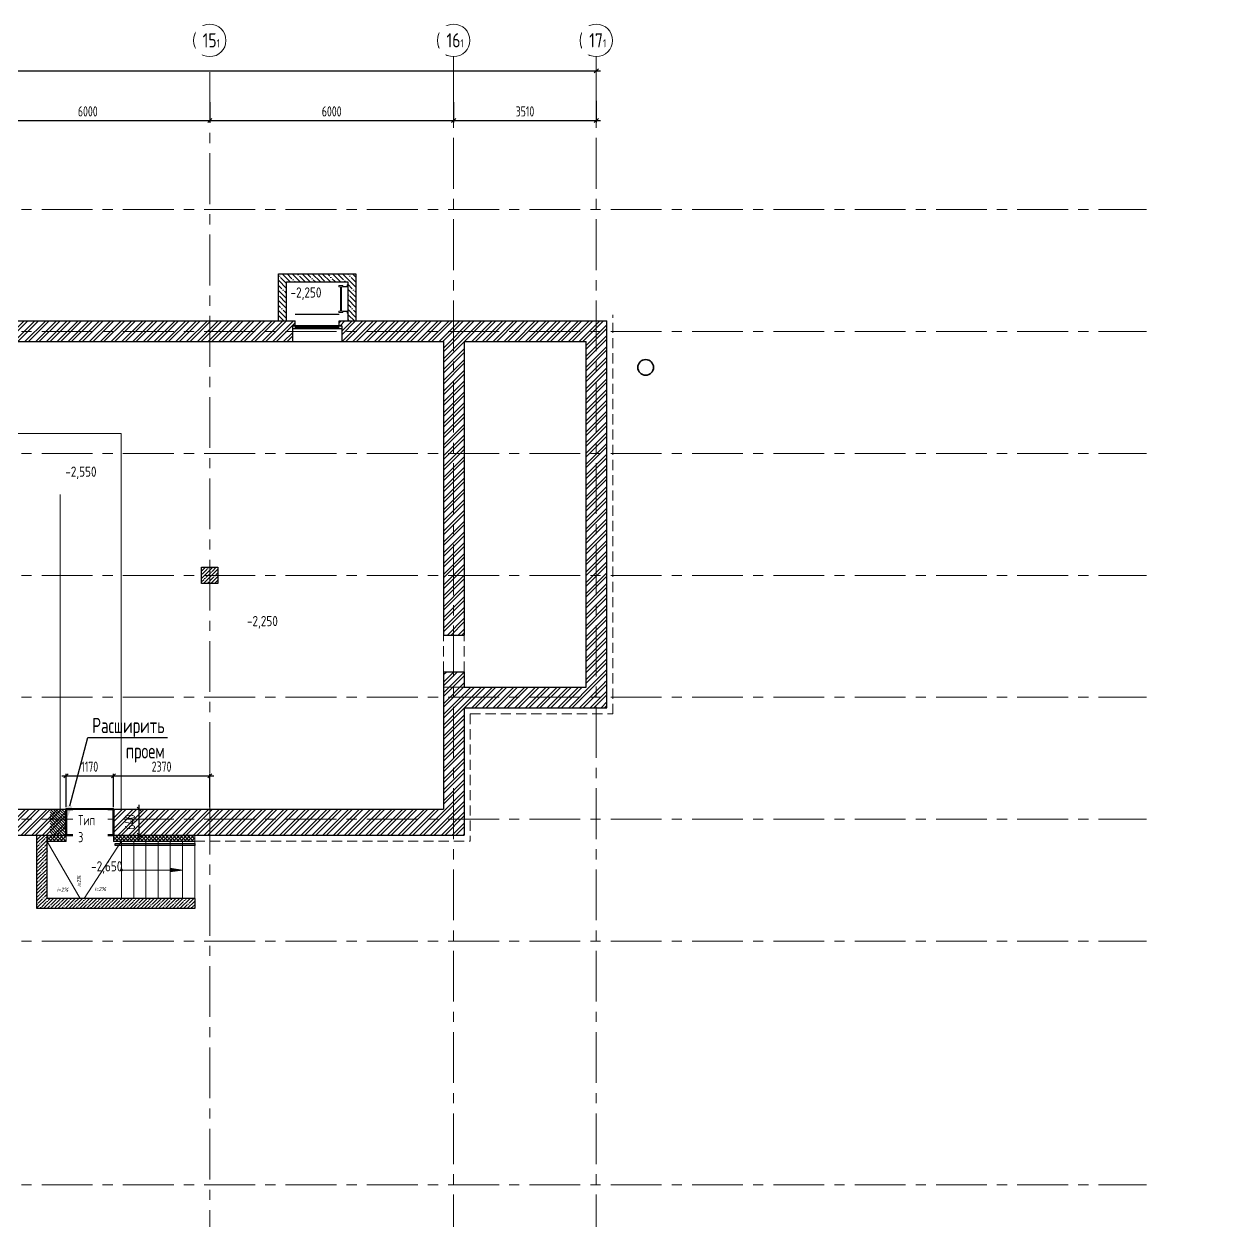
# Model space of a CAD drawing. Header units: millimetres. Extents: x -8428662 to 9409114, y 0 to 249028.
# Drawn here: x -649860 to -620152, y 105718 to 135163 of the extents above; entities that cross this region are included whole.
import ezdxf
from ezdxf import colors
from ezdxf.entities.mleader import LeaderData, LeaderLine
from ezdxf.math import Vec2, Vec3

# ---------------------------------------------------------------- set-up
doc = ezdxf.new("R2010")
doc.units = ezdxf.units.MM
doc.header["$MEASUREMENT"] = 0
for name, pattern in [('ADSK_Скрыто', [6, 3, -3]), ('CENTER', [2, 1.25, -0.25, 0.25, -0.25]), ('TRATTEGGIATA', [0.75, 0.5, -0.25])]:
    doc.linetypes.add(name, pattern=pattern)
doc.layers.get('0').update_dxf_attribs({"color": 250, "lineweight": 9})
for name, color, linetype, lineweight in [('_АР ТЕКСТ', 250, 'Continuous', 25), ('_К2', 42, 'Continuous', 35), ('_Скрыто_', 7, 'ADSK_Скрыто', 9), ('АР_Колонны', 250, 'Continuous', 30), ('АР_Колонны Штрих', 250, 'Continuous', 5), ('АР_Лестницы', 250, 'Continuous', 15), ('АР_Лестницы ограждение', 94, 'Continuous', 25), ('АР_МосжилНии_Стены', 127, 'Continuous', 30), ('АР_Навесной фасад', 147, 'Continuous', 5), ('АР_Оси', 195, 'Continuous', 9), ('АР_Оси размеры', 164, 'Continuous', 9), ('АР_Отметки', 250, 'Continuous', 15), ('АР_Размеры', 175, 'Continuous', 9), ('АР_Сущ Несущая стена', 216, 'Continuous', 30), ('АР_Штриховка кирпич', 250, 'Continuous', 9), ('АР_Штриховка монолит', 250, 'Continuous', 9), ('Специальное оборудование', 7, 'Continuous', 9), ('СТЕНЫ несущие ЛИДЕР', 7, 'Continuous', 30), ('Усиление проема', 200, 'Continuous', 50), ('Штриховка', 7, 'Continuous', 5), ('Эвакуация', 7, 'Continuous', 9)]:
    doc.layers.add(name, color=color, linetype=linetype, lineweight=lineweight)
doc.layers.add('АР_новое окно', color=155, linetype='Continuous')
doc.styles.add('ISOCPEUR', font='isocpeur.ttf', dxfattribs={"width": 0.7})
doc.styles.add('Архитект', font='isocpeur.ttf', dxfattribs={"width": 0.8, "oblique": 8})
doc.styles.add('ГОСТ 2.304', font='isocpeur.ttf', dxfattribs={"width": 0.7})
doc.dimstyles.new('СПДС', dxfattribs={"dimscale": 100, "dimtxt": 2.5, "dimasz": 2.5, "dimexe": 1.5, "dimexo": 0, "dimgap": 1, "dimtad": 1, "dimdec": 0, "dimrnd": 1, "dimtxsty": 'ГОСТ 2.304', "dimblk": 'OBLIQUE', "dimcen": 2.5, "dimdle": 1.5, "dimadec": 0, "dimazin": 2, "dimtfac": 0.75, "dimtdec": 0, "dimtmove": 1, "dimatfit": 3, "dimfxl": 1, "dimtolj": 1, "dimarcsym": 1})
pattern_1 = [(45, (-1644675.11, 164426.86), (-132.58252, 132.58252), []), (45, (-1644586.72, 164426.86), (-132.58252, 132.58252), [])]

# ---------------------------------------------------------------- blocks, each defined once
blk = doc.blocks.new('*U247')
at = {"layer": 'АР_новое окно', "lineweight": 20}
for p, q in [((0, 1210), (-70, 1210)), ((0, 0), (-70, 0))]:
    blk.add_line(p, q, dxfattribs=at)
at = {"layer": 'АР_новое окно'}
for p, q in [((-70, 1210), (-70, 0)), ((-70, 0), (-70, 1210)), ((0, 1210), (0, 0)), ((0, 1140), (-70, 1140)), ((-35, 1140), (-35, 70)), ((0, 70), (-70, 70))]:
    blk.add_line(p, q, dxfattribs=at)
blk = doc.blocks.new('_Oblique')
at = {"color": 0, "linetype": 'ByBlock', "lineweight": -2}
blk.add_line((-0.5, -0.5), (0.5, 0.5), dxfattribs=at)
blk = doc.blocks.new('*D530')
at = {"layer": 'АР_Оси размеры', "color": 0, "lineweight": -2, "ltscale": 100, "transparency": 16777216}
for p, q in [((-651295, 133313), (-651295, 132741)), ((-645295, 133243), (-645295, 132741)), ((-651395, 132791), (-645195, 132791))]:
    blk.add_line(p, q, dxfattribs=at)
at = {"layer": 'АР_Оси размеры', "color": 0, "lineweight": -2, "ltscale": 100, "transparency": 16777216, "xscale": 100, "yscale": 100, "zscale": 100, "rotation": 180}
blk.add_blockref('_Oblique', (-651295, 132791), dxfattribs=at)
at = {"layer": 'АР_Оси размеры', "color": 0, "lineweight": -2, "ltscale": 100, "transparency": 16777216, "xscale": 100, "yscale": 100, "zscale": 100}
blk.add_blockref('_Oblique', (-645295, 132791), dxfattribs=at)
at = {"layer": 'АР_Оси размеры', "color": 0, "ltscale": 100, "transparency": 16777216, "insert": (-648295, 133016), "char_height": 250, "attachment_point": 5, "style": 'ГОСТ 2.304'}
blk.add_mtext('\\A1;6000', dxfattribs=at)
blk = doc.blocks.new('*D531')
at = {"layer": 'АР_Оси размеры', "color": 0, "lineweight": -2, "ltscale": 100, "transparency": 16777216}
for p, q in [((-645295, 133243), (-645295, 132741)), ((-639295, 133242), (-639295, 132741)), ((-645395, 132791), (-639195, 132791))]:
    blk.add_line(p, q, dxfattribs=at)
at = {"layer": 'АР_Оси размеры', "color": 0, "lineweight": -2, "ltscale": 100, "transparency": 16777216, "xscale": 100, "yscale": 100, "zscale": 100, "rotation": 180}
blk.add_blockref('_Oblique', (-645295, 132791), dxfattribs=at)
at = {"layer": 'АР_Оси размеры', "color": 0, "lineweight": -2, "ltscale": 100, "transparency": 16777216, "xscale": 100, "yscale": 100, "zscale": 100}
blk.add_blockref('_Oblique', (-639295, 132791), dxfattribs=at)
at = {"layer": 'АР_Оси размеры', "color": 0, "ltscale": 100, "transparency": 16777216, "insert": (-642295, 133016), "char_height": 250, "attachment_point": 5, "style": 'ГОСТ 2.304'}
blk.add_mtext('\\A1;6000', dxfattribs=at)
blk = doc.blocks.new('*D532')
at = {"layer": 'АР_Оси размеры', "color": 0, "lineweight": -2, "ltscale": 100, "transparency": 16777216}
for p, q in [((-639295, 133242), (-639295, 132741)), ((-635785, 133279), (-635785, 132741)), ((-639395, 132791), (-635685, 132791))]:
    blk.add_line(p, q, dxfattribs=at)
at = {"layer": 'АР_Оси размеры', "color": 0, "lineweight": -2, "ltscale": 100, "transparency": 16777216, "xscale": 100, "yscale": 100, "zscale": 100, "rotation": 180}
blk.add_blockref('_Oblique', (-639295, 132791), dxfattribs=at)
at = {"layer": 'АР_Оси размеры', "color": 0, "lineweight": -2, "ltscale": 100, "transparency": 16777216, "xscale": 100, "yscale": 100, "zscale": 100}
blk.add_blockref('_Oblique', (-635785, 132791), dxfattribs=at)
at = {"layer": 'АР_Оси размеры', "color": 0, "ltscale": 100, "transparency": 16777216, "insert": (-637540, 133016), "char_height": 250, "attachment_point": 5, "style": 'ГОСТ 2.304'}
blk.add_mtext('\\A1;3510', dxfattribs=at)
blk = doc.blocks.new('*D536')
at = {"layer": 'АР_Оси размеры', "color": 0, "lineweight": -2, "ltscale": 100, "transparency": 16777216}
blk.add_line((-699395, 134013), (-635685, 134013), dxfattribs=at)
at = {"layer": 'АР_Оси размеры', "color": 0, "lineweight": -2, "ltscale": 100, "transparency": 16777216, "xscale": 100, "yscale": 100, "zscale": 100, "rotation": 180}
blk.add_blockref('_Oblique', (-699295, 134013), dxfattribs=at)
at = {"layer": 'АР_Оси размеры', "color": 0, "lineweight": -2, "ltscale": 100, "transparency": 16777216, "xscale": 100, "yscale": 100, "zscale": 100}
blk.add_blockref('_Oblique', (-635785, 134013), dxfattribs=at)
at = {"layer": 'АР_Оси размеры', "color": 0, "ltscale": 100, "transparency": 16777216, "insert": (-667540, 134238), "char_height": 250, "attachment_point": 5, "style": 'ГОСТ 2.304'}
blk.add_mtext('\\A1;63510', dxfattribs=at)
blk = doc.blocks.new('*U21')
h = blk.add_hatch(color=256)
h.dxf.hatch_style = 1
edge = h.paths.add_edge_path()
edge.add_arc((0, 0), 27.6, 359.64, 719.64)
h = blk.add_hatch(color=256)
h.dxf.hatch_style = 1
h.paths.add_polyline_path([(1200, -44), (1200, 44), (1500, 0)])
blk.add_line((1500, 0), (0, 0))
blk.add_lwpolyline([(1200, 44), (1200, -44), (1500, 0), (1200, 44)])
blk.add_circle((0, 0), 27.6)
blk = doc.blocks.new('_DotSmall')
at = {"color": 0, "linetype": 'ByBlock', "const_width": 0.5}
blk.add_lwpolyline([(-0.0625, 0, 1), (0.0625, 0, 1)], format="xyb", close=True, dxfattribs=at)
blk = doc.blocks.new('A$Ca06df97f')
at = {"layer": 'АР_Штриховка монолит', "ltscale": 100}
h = blk.add_hatch(dxfattribs=at)
h.set_pattern_fill('ANSI35', color=256, scale=700)
h.set_pattern_definition([(45, (159279.02, -58539.83), (-123.74369, 123.74369), []), (45, (159402.76, -58539.83), (-123.74369, 123.74369), [218.75, -43.75, 0, -43.75])])
h.paths.add_polyline_path([(447, -1232), (447, 270), (-512, 270), (-512, 470), (647, 470), (647, -1432), (-512, -1432), (-512, -1232)])
at = {"layer": 'АР_Сущ Несущая стена', "ltscale": 100, "elevation": -1}
for points in [[(-512, 470), (647, 470), (647, -1432), (-512, -1432)], [(-352, 270), (447, 270), (447, -1232), (-352, -1232)]]:
    blk.add_lwpolyline(points, dxfattribs=at)
at = {"layer": 'СТЕНЫ несущие ЛИДЕР', "ltscale": 100, "elevation": -1}
blk.add_lwpolyline([(-512, 270), (447, 270), (447, -1232), (-512, -1232)], dxfattribs=at)
blk = doc.blocks.new('A$C2f68ead5')
at = {"layer": 'Специальное оборудование'}
for p, q in [((-22, 112), (-22, 121)), ((-22, 121), (32, 121)), ((23, 112), (-22, 112)), ((32, 0), (0, 0)), ((0, 0), (0, -97)), ((23, 0), (23, 112)), ((32, 121), (32, 0)), ((32, -97), (32, 0)), ((632, 121), (679, 121)), ((632, 0), (632, 121)), ((663, 0), (632, 0)), ((632, 0), (632, -97)), ((679, 112), (640, 112)), ((640, 112), (640, 0)), ((663, -97), (663, 0)), ((679, 121), (679, 112)), ((0, -97), (32, -97)), ((632, -32), (32, -32)), ((32, -58), (632, -58)), ((632, -97), (663, -97))]:
    blk.add_line(p, q, dxfattribs=at)
blk = doc.blocks.new('*D1180')
at = {"layer": 'АР_Оси размеры', "color": 0, "lineweight": -2, "ltscale": 100, "transparency": 16777216}
for p, q in [((-648930, 116670), (-647565, 116670)), ((-648830, 115901), (-648830, 116720)), ((-647665, 115901), (-647665, 116720))]:
    blk.add_line(p, q, dxfattribs=at)
at = {"layer": 'АР_Оси размеры', "color": 0, "lineweight": -2, "ltscale": 100, "transparency": 16777216, "xscale": 100, "yscale": 100, "zscale": 100, "rotation": 180}
blk.add_blockref('_Oblique', (-648830, 116670), dxfattribs=at)
at = {"layer": 'АР_Оси размеры', "color": 0, "lineweight": -2, "ltscale": 100, "transparency": 16777216, "xscale": 100, "yscale": 100, "zscale": 100}
blk.add_blockref('_Oblique', (-647665, 116670), dxfattribs=at)
at = {"layer": 'АР_Оси размеры', "color": 0, "ltscale": 100, "transparency": 16777216, "insert": (-648248, 116895), "char_height": 250, "attachment_point": 5, "style": 'ГОСТ 2.304'}
blk.add_mtext('\\A1;1170', dxfattribs=at)
blk = doc.blocks.new('*D1181')
at = {"layer": 'АР_Оси размеры', "color": 0, "lineweight": -2, "ltscale": 100, "transparency": 16777216}
for p, q in [((-647765, 116670), (-645195, 116670)), ((-647665, 115901), (-647665, 116720)), ((-645295, 115901), (-645295, 116720))]:
    blk.add_line(p, q, dxfattribs=at)
at = {"layer": 'АР_Оси размеры', "color": 0, "lineweight": -2, "ltscale": 100, "transparency": 16777216, "xscale": 100, "yscale": 100, "zscale": 100, "rotation": 180}
blk.add_blockref('_Oblique', (-647665, 116670), dxfattribs=at)
at = {"layer": 'АР_Оси размеры', "color": 0, "lineweight": -2, "ltscale": 100, "transparency": 16777216, "xscale": 100, "yscale": 100, "zscale": 100}
blk.add_blockref('_Oblique', (-645295, 116670), dxfattribs=at)
at = {"layer": 'АР_Оси размеры', "color": 0, "ltscale": 100, "transparency": 16777216, "insert": (-646480, 116895), "char_height": 250, "attachment_point": 5, "style": 'ГОСТ 2.304'}
blk.add_mtext('\\A1;2370', dxfattribs=at)
blk = doc.blocks.new('*D1182')
at = {"layer": 'АР_Оси размеры', "color": 0, "lineweight": -2, "ltscale": 100, "transparency": 16777216}
for p, q in [((-647033, 115111), (-647033, 115951)), ((-647615, 115851), (-646983, 115851)), ((-647610, 115211), (-646983, 115211))]:
    blk.add_line(p, q, dxfattribs=at)
at = {"layer": 'АР_Оси размеры', "color": 0, "lineweight": -2, "ltscale": 100, "transparency": 16777216, "xscale": 100, "yscale": 100, "zscale": 100}
for p, rotation in [((-647033, 115851), 90), ((-647033, 115211), 270)]:
    blk.add_blockref('_Oblique', p, dxfattribs=dict(at, rotation=rotation))
at = {"layer": 'АР_Оси размеры', "color": 0, "ltscale": 100, "transparency": 16777216, "insert": (-647258, 115531), "char_height": 250, "attachment_point": 5, "rotation": 90, "style": 'ГОСТ 2.304'}
blk.add_mtext('\\A1;640', dxfattribs=at)

msp = doc.modelspace()

# ---------------------------------------------------------------- hatches: boundary and pattern name
at = {"layer": 'АР_Колонны Штрих', "ltscale": 100}
h = msp.add_hatch(dxfattribs=at)
h.set_pattern_fill('ANSI35', color=256, scale=500)
h.set_pattern_definition([(45, (-1602547.56, 161672.16), (-88.388348, 88.388348), []), (45, (-1602459.17, 161672.16), (-88.388348, 88.388348), [156.25, -31.25, 0, -31.25])])
h.paths.add_polyline_path([(-645095.46, 121800.682), (-645495.46, 121800.682), (-645495.46, 121400.682), (-645095.46, 121400.682)])
at = {"layer": 'АР_Штриховка кирпич', "ltscale": 100}
h = msp.add_hatch(dxfattribs=at)
h.set_pattern_fill('ANSI32', color=256, scale=500)
h.set_pattern_definition([(45, (-361412.65, 0), (-132.58252, 132.58252), []), (45, (-361324.27, 0), (-132.58252, 132.58252), [])])
h.paths.add_polyline_path([(-659938.546, 128908.576), (-659975.562, 128908.576)], flags=17)
h.paths.add_polyline_path([(-659325.46, 128879.925), (-659835.46, 128879.925), (-659835.46, 127860.682), (-661535.46, 127860.682), (-661535.46, 130860.682), (-659835.46, 130860.682), (-659835.46, 128879.516), (-659325.46, 128880.333), (-659325.46, 131370.682), (-668940.178, 131370.682), (-668940.178, 130860.682), (-662045.46, 130860.682), (-662045.46, 127860.682), (-662425.751, 127860.682), (-662425.751, 127350.682), (-661814.868, 127350.682), (-643255.46, 127350.682), (-643255.46, 127741.769), (-643190.46, 127741.769), (-643190.46, 127860.682), (-659325.46, 127860.682)])
h = msp.add_hatch(dxfattribs=at)
h.set_pattern_fill('ANSI32', color=256, scale=500)
h.set_pattern_definition(pattern_1)
h.paths.add_polyline_path([(-635525.46, 127860.682), (-642110.46, 127860.682), (-642107.46, 127741.769), (-642045.46, 127741.769), (-642045.46, 127350.682), (-639545.46, 127350.682), (-639545.46, 120130.682), (-639035.46, 120130.682), (-639035.46, 127350.175), (-636035.46, 127351.19), (-636035.46, 118961.256), (-635525.46, 118960.241)])
h = msp.add_hatch(dxfattribs=at)
h.set_pattern_fill('ANSI32', color=256, scale=500)
h.set_pattern_definition(pattern_1)
h.paths.add_polyline_path([(-639035.46, 118340.682), (-635525.46, 118340.682), (-635525.46, 118970.682), (-636035.46, 118970.682), (-636035.46, 118850.682), (-639035.46, 118850.682), (-639035.46, 119230.682), (-639545.46, 119230.682), (-639545.46, 115850.682), (-640390.46, 115850.682), (-640390.46, 115210.682), (-639035.46, 115210.682)])
h = msp.add_hatch(dxfattribs=at)
h.set_pattern_fill('ANSI32', color=256, scale=500)
h.set_pattern_definition(pattern_1)
h.paths.add_polyline_path([(-651787.96, 115210.682), (-651787.96, 115850.682), (-652390.46, 115850.682), (-652390.46, 115210.682)])
h.paths.add_polyline_path([(-650577.96, 115850.682), (-650577.96, 115210.682), (-648830.46, 115210.682), (-648830.46, 115850.682)])
h = msp.add_hatch(dxfattribs=at)
h.set_pattern_fill('ANSI32', color=256, scale=500)
h.set_pattern_definition(pattern_1)
h.paths.add_polyline_path([(-640382.835, 115850.682), (-647665.46, 115850.682), (-647665.46, 115210.682), (-640382.835, 115210.682)])
at = {"layer": 'АР_Штриховка монолит', "ltscale": 100}
h = msp.add_hatch(dxfattribs=at)
h.set_pattern_fill('ANSI35', color=256, scale=500)
h.set_pattern_definition([(45, (-346123.39, 0), (-88.38835, 88.38835), []), (45, (-346035, 0), (-88.38835, 88.38835), [156.25, -31.25, 0, -31.25])])
h.paths.add_polyline_path([(-649294.707, 113650.682), (-649294.707, 115210.682), (-649544.707, 115210.682), (-649544.707, 113400.682), (-645664.707, 113400.682), (-645664.707, 113650.682)])
at = {"layer": 'Усиление проема', "lineweight": 15, "ltscale": 500}
h = msp.add_hatch(dxfattribs=at)
h.set_pattern_fill('ANSI31', color=256, scale=400, angle=90)
h.set_pattern_definition([(135, (-338063.175, 29128.865), (-35.355339, -35.355339), [])])
h.paths.add_polyline_path([(-649223.778, 115850.682), (-648830.46, 115850.682), (-648830.46, 115210.682), (-649223.778, 115210.682)])
at = {"layer": 'Штриховка', "transparency": 33554636}
h = msp.add_hatch(dxfattribs=at)
h.set_pattern_fill('ANSI37', color=256, scale=500)
h.set_pattern_definition([(45, (-346123.39, 0), (-44.194174, 44.194174), []), (135, (-346123.39, 0), (-44.194174, -44.194174), [])])
h.paths.add_polyline_path([(-648830.46, 115210.682), (-649094.707, 115210.682), (-649294.707, 115210.682), (-649294.707, 115060.682), (-648830.46, 115060.682)])
h = msp.add_hatch(dxfattribs=at)
h.set_pattern_fill('ANSI37', color=256, scale=500)
h.set_pattern_definition([(45, (-344494.14, -1e-11), (-44.194174, 44.194174), []), (135, (-344494.14, -1e-11), (-44.194174, -44.194174), [])])
h.paths.add_polyline_path([(-645664.707, 115210.682), (-647465.46, 115210.682), (-647665.46, 115210.682), (-647665.46, 115060.682), (-647324.87, 115060.682), (-645664.707, 115060.682)])

# ---------------------------------------------------------------- linework, layer by layer
at = {"linetype": 'TRATTEGGIATA', "ltscale": 500}
for p, q in [((-635375.46, 118190.682), (-635375.46, 128010.682)), ((-639545.46, 119230.682), (-639545.46, 120130.7)), ((-639035.495, 119230.682), (-639035.495, 120130.7)), ((-638885.46, 118190.682), (-638885.46, 115060.682)), ((-638885.46, 118190.682), (-635375.46, 118190.682)), ((-645664.707, 115060.682), (-638885.46, 115060.682))]:
    msp.add_line(p, q, dxfattribs=at)
at = {"layer": '_К2', "ltscale": 100}
msp.add_circle((-634570.94, 126717.397), 193.613, dxfattribs=at)
at = {"layer": '_Скрыто_', "lineweight": 13, "ltscale": 500}
msp.add_lwpolyline([(-687045.46, 130350.682), (-678545.46, 130350.682), (-678545.46, 127350.682), (-669045.46, 127350.682), (-669045.46, 130860.682), (-662045.46, 130860.682), (-662045.46, 127350.682), (-636035.46, 127350.682), (-636035.46, 118850.682), (-639545.46, 118850.585), (-639545.46, 115850.682), (-669078.135, 115850.682), (-669086.527, 114638.958), (-669229.391, 113589.093), (-669497.614, 112749.76), (-669825.269, 111724.45), (-670659.016, 110401.582), (-671687.345, 109149.255), (-672866.259, 108130.837), (-674449.377, 107085.474), (-676984.28, 106449.316), (-678035.582, 106369.374), (-678545.582, 106369.374), (-678545.582, 98935.682)], dxfattribs=at)
at = {"layer": '_Скрыто_', "color": 240, "lineweight": 13, "ltscale": 500, "true_color": 0xed1f24}
msp.add_lwpolyline([(-669060.46, 115850.682), (-639545.46, 115850.682), (-639545.46, 119230.682), (-639035.443, 119230.682), (-639035.443, 118850.682), (-636035.46, 118850.682), (-636035.46, 127350.682), (-639035.443, 127350.682), (-639035.443, 120130.682), (-639545.443, 120130.682), (-639545.443, 127350.682), (-662425.734, 127350.682)], dxfattribs=at)
at = {"layer": 'АР_Колонны', "ltscale": 100}
msp.add_lwpolyline([(-645495.46, 121800.682), (-645095.46, 121800.682), (-645095.46, 121400.682), (-645495.46, 121400.682)], close=True, dxfattribs=at)
at = {"layer": 'АР_Лестницы', "color": 18, "ltscale": 100, "true_color": 0x000000}
for p, q in [((-647464.707, 113650.682), (-647464.707, 115050.682)), ((-647164.707, 113650.682), (-647164.707, 115050.682)), ((-646864.707, 113650.682), (-646864.707, 115050.682)), ((-646564.707, 113650.682), (-646564.707, 115050.682)), ((-646264.707, 113650.682), (-646264.707, 115050.682)), ((-645964.707, 113650.682), (-645964.707, 115050.682)), ((-645664.707, 113650.682), (-645664.707, 115210.682))]:
    msp.add_line(p, q, dxfattribs=at)
at = {"layer": 'АР_Лестницы ограждение', "color": 18, "ltscale": 100, "true_color": 0x000000}
msp.add_lwpolyline([(-647624.707, 115000.682), (-645664.707, 115000.682), (-645664.707, 114950.682), (-647624.707, 114950.682)], close=True, dxfattribs=at)
at = {"layer": 'АР_МосжилНии_Стены', "ltscale": 100}
for p, q in [((-659325.46, 127860.682), (-645834.878, 127860.682)), ((-646460.46, 127860.682), (-643190.46, 127860.682)), ((-643190.46, 127741.769), (-643190.46, 127860.682)), ((-642110.46, 127860.682), (-635525.46, 127860.682)), ((-642110.46, 127741.769), (-642110.46, 127860.682)), ((-635525.46, 118670.257), (-635525.46, 127860.682)), ((-643255.46, 127741.769), (-643255.46, 127350.682)), ((-643255.46, 127741.769), (-643190.46, 127741.769)), ((-642110.46, 127741.769), (-642045.46, 127741.769)), ((-642045.46, 127741.769), (-642045.46, 127350.682)), ((-662425.751, 127350.682), (-645899.878, 127350.682)), ((-646395.46, 127350.682), (-643255.46, 127350.682)), ((-642045.46, 127350.682), (-639545.46, 127350.682)), ((-639545.46, 127350.682), (-639545.46, 120130.682)), ((-639035.46, 127350.682), (-636035.46, 127350.682)), ((-639035.46, 127350.682), (-639035.46, 120130.682)), ((-636035.46, 118850.682), (-636035.46, 127350.682)), ((-639545.46, 120130.682), (-639035.46, 120130.682)), ((-639545.46, 119230.682), (-639035.46, 119230.682)), ((-639545.46, 119230.682), (-639545.46, 115850.682)), ((-639035.46, 119230.682), (-639035.46, 118850.682)), ((-639035.46, 118850.682), (-636035.46, 118850.682)), ((-636035.46, 118850.682), (-636035.46, 118970.682)), ((-635525.46, 118340.682), (-635525.46, 118970.682)), ((-639035.46, 118340.682), (-635525.46, 118340.682)), ((-639035.46, 118340.682), (-639035.46, 115210.682)), ((-650577.96, 115850.682), (-648830.46, 115850.682)), ((-648830.46, 115210.682), (-648830.46, 115850.682)), ((-647665.46, 115850.682), (-640173.509, 115850.682)), ((-647665.46, 115210.682), (-647665.46, 115850.682)), ((-640390.46, 115850.682), (-639545.46, 115850.682)), ((-650577.96, 115210.682), (-648830.46, 115210.682)), ((-647665.46, 115210.682), (-640108.509, 115210.682)), ((-640455.46, 115210.682), (-639035.46, 115210.682)), ((-645664.707, 113650.682), (-645664.707, 113400.682))]:
    msp.add_line(p, q, dxfattribs=at)
for points in [[(-645665.153, 113400.682), (-649544.707, 113400.682), (-649544.707, 115210.682)], [(-645664.707, 113650.682), (-649294.707, 113650.682), (-649294.707, 115210.682)]]:
    msp.add_lwpolyline(points, dxfattribs=at)
at = {"layer": 'АР_Навесной фасад', "ltscale": 100}
for p, q in [((-648830.46, 115060.682), (-649294.707, 115060.682)), ((-648830.46, 115050.682), (-649294.707, 115050.682)), ((-648830.46, 115210.682), (-648830.46, 115050.682)), ((-647665.46, 115210.682), (-647665.46, 115050.682)), ((-645664.707, 115060.682), (-647665.46, 115060.682)), ((-645664.707, 115050.682), (-647665.46, 115050.682))]:
    msp.add_line(p, q, dxfattribs=at)
at = {"layer": 'АР_новое окно'}
for p, q in [((-643190.46, 128024.604), (-642110.46, 128024.604)), ((-643255.46, 127350.682), (-642045.46, 127350.682))]:
    msp.add_line(p, q, dxfattribs=at)
at = {"layer": 'АР_Оси', "linetype": 'CENTER', "ltscale": 1000}
for p, q in [((-639295.46, 134363.151), (-639295.46, 78630.803)), ((-635785.46, 134363.151), (-635785.46, 78630.803)), ((-645295.46, 133984.949), (-645295.46, 78252.6)), ((-705429.154, 130600.682), (-622250.752, 130600.682)), ((-705429.154, 127600.682), (-622250.752, 127600.682)), ((-705429.154, 124600.682), (-622250.752, 124600.682)), ((-705429.154, 121600.682), (-622250.752, 121600.682)), ((-705429.154, 118600.682), (-622250.752, 118600.682)), ((-705429.154, 115600.682), (-622250.752, 115600.682)), ((-705429.154, 112600.682), (-622250.752, 112600.682)), ((-705429.154, 106600.682), (-622250.752, 106600.682))]:
    msp.add_line(p, q, dxfattribs=at)
at = {"layer": 'АР_Оси', "ltscale": 0.5}
for centre in [(-645295.46, 134763.151), (-639295.46, 134763.151), (-635785.46, 134763.151)]:
    msp.add_circle(centre, 400, dxfattribs=at)
at = {"layer": 'СТЕНЫ несущие ЛИДЕР', "ltscale": 100}
msp.add_lwpolyline([(-643402.96, 127860.682), (-643402.96, 128819.081), (-641901.746, 128819.081), (-641901.746, 127860.682)], dxfattribs=at)
at = {"layer": 'Усиление проема', "ltscale": 500}
msp.add_line((-648830.46, 115850.682), (-648830.46, 115210.682), dxfattribs=at)
msp.add_lwpolyline([(-648830.46, 115210.682), (-647665.46, 115210.682), (-647665.46, 115850.682), (-648830.46, 115850.682)], close=True, dxfattribs=at)
at = {"layer": 'Эвакуация', "lineweight": 13, "ltscale": 500}
msp.add_line((-648977.469, 123589.949), (-648977.469, 115850.682), dxfattribs=at)
msp.add_lwpolyline([(-653967.014, 123589.949), (-653967.014, 125090.195), (-647477.282, 125090.195), (-647477.282, 115850.682)], dxfattribs=at)

# ---------------------------------------------------------------- block references
at = {"layer": 'АР_Лестницы', "ltscale": 100}
msp.add_blockref('*U21', (-647464.707, 114350.682), dxfattribs=at)
at = {"layer": 'АР_новое окно', "xscale": -1, "rotation": 90}
msp.add_blockref('*U247', (-642045.46, 127671.769), dxfattribs=at)
at = {"layer": 'АР_Размеры', "lineweight": 13, "ltscale": 500}
for name, p, rotation in [('A$Ca06df97f', (-643133.278, 128372.376, 1.378), 90), ('A$C2f68ead5', (-642022.444, 128730.688), 270)]:
    msp.add_blockref(name, p, dxfattribs=dict(at, rotation=rotation))

# ---------------------------------------------------------------- dimensions: what is measured, and where the dimension line sits
at = {"layer": 'АР_Оси размеры', "ltscale": 100}
for base, p1, p2, picture, middle in [((-645295.46, 132790.784), (-651295.46, 133363.446), (-645295.46, 133292.762), '*D530', (-648295.46, 133015.784)), ((-639295.46, 132790.784), (-645295.46, 133292.762), (-639295.46, 133291.973), '*D531', (-642295.46, 133015.784)), ((-635785.46, 132790.784), (-639295.46, 133291.973), (-635785.46, 133328.978), '*D532', (-637540.46, 133015.784))]:
    dim = msp.add_linear_dim(base=base, p1=p1, p2=p2, dimstyle='СПДС', override={"dimasz": 1, "dimexe": 0.5, "dimexo": 0.5, "dimdle": 1}, dxfattribs=at)
    dim.commit()
    dim.dimension.update_dxf_attribs({"geometry": picture, "text_midpoint": middle})
at = {"layer": 'АР_Оси размеры', "color": 1, "ltscale": 100}
dim = msp.add_linear_dim(base=(-647665.46, 116670.368), p1=(-648830.46, 115850.682), p2=(-647665.46, 115850.682), text='1170', dimstyle='СПДС', override={"dimasz": 1, "dimexe": 0.5, "dimexo": 0.5, "dimrnd": 5, "dimdle": 1}, dxfattribs=at)
dim.commit()
dim.dimension.update_dxf_attribs({"geometry": '*D1180', "text_midpoint": (-648247.96, 116895.368)})
dim = msp.add_linear_dim(base=(-645295.46, 116670.368), p1=(-647665.46, 115850.682), p2=(-645295.46, 115850.682), dimstyle='СПДС', override={"dimasz": 1, "dimexe": 0.5, "dimexo": 0.5, "dimrnd": 5, "dimdle": 1}, dxfattribs=at)
dim.commit()
dim.dimension.update_dxf_attribs({"geometry": '*D1181', "text_midpoint": (-646480.46, 116895.368)})
dim = msp.add_linear_dim(base=(-647033.45, 115850.682), p1=(-647660.46, 115210.682), p2=(-647665.46, 115850.682), angle=90, dimstyle='СПДС', override={"dimasz": 1, "dimexe": 0.5, "dimexo": 0.5, "dimrnd": 5, "dimdle": 1}, dxfattribs=at)
dim.commit()
dim.dimension.update_dxf_attribs({"geometry": '*D1182', "text_midpoint": (-647258.45, 115530.682)})

# ---------------------------------------------------------------- leaders
at = {"layer": '_АР ТЕКСТ'}
ml = msp.add_multileader_mtext('Standard', dxfattribs=at)
ml.set_content('{\\W0.8;-2,550}', color=256, style='ISOCPEUR')
ml.set_leader_properties(color=256, linetype='Continuous', lineweight=-1)
ml.set_arrow_properties(name='DOTSMALL')
ml.build(insert=Vec2(0, 0))
ml.multileader.update_dxf_attribs({"has_text_frame": 1, "text_left_attachment_type": 4, "text_right_attachment_type": 4, "dogleg_length": 100, "arrow_head_size": 180})
ctx = ml.context
ctx.base_point, ctx.char_height, ctx.arrow_head_size, ctx.landing_gap_size, ctx.plane_origin = Vec3(-648899.212, 123943.264, -1.962), 250, 180, 50, Vec3(-648418.878, 121699.245, -1.962)
ctx.left_attachment, ctx.right_attachment = 4, 4
notes = []
notes.append((ctx, [(0, (0, 0, 0), (0, 0), (1, 0), 1, [])]))
ctx.mtext.insert, ctx.mtext.width, ctx.mtext.defined_height, ctx.mtext.line_spacing_style, ctx.mtext.flow_direction = Vec3(-648849.212, 124276.597, -1.962), 801.08641, 330.71, 2, 5
ml = msp.add_multileader_mtext('Standard', dxfattribs=at)
ml.set_content('{\\W0.8;-2,550}', color=256, style='ISOCPEUR')
ml.set_leader_properties(color=256, linetype='Continuous', lineweight=-1)
ml.set_arrow_properties(name='DOTSMALL')
ml.build(insert=Vec2(0, 0))
ml.multileader.update_dxf_attribs({"has_text_frame": 1, "text_left_attachment_type": 4, "text_right_attachment_type": 4, "dogleg_length": 100, "arrow_head_size": 180})
ctx = ml.context
ctx.base_point, ctx.char_height, ctx.arrow_head_size, ctx.landing_gap_size, ctx.plane_origin = Vec3(-660859.404, 120073.276, -1.962), 250, 180, 50, Vec3(-660379.071, 117829.258, -1.962)
ctx.left_attachment, ctx.right_attachment = 4, 4
notes.append((ctx, [(0, (0, 0, 0), (0, 0), (1, 0), 1, [])]))
ctx.mtext.insert, ctx.mtext.width, ctx.mtext.defined_height, ctx.mtext.line_spacing_style, ctx.mtext.flow_direction = Vec3(-660809.404, 120406.61, -1.962), 801.08641, 330.71, 2, 5
at = {"layer": 'АР_Отметки'}
ml = msp.add_multileader_mtext('Standard', dxfattribs=at)
ml.set_content('{\\W0.8;-2,250}', color=256, style='ISOCPEUR')
ml.set_leader_properties(color=256, linetype='Continuous', lineweight=-1)
ml.set_arrow_properties(name='DOTSMALL')
ml.build(insert=Vec2(0, 0))
ml.multileader.update_dxf_attribs({"has_text_frame": 1, "text_left_attachment_type": 4, "text_right_attachment_type": 4, "dogleg_length": 100, "arrow_head_size": 180})
ctx = ml.context
ctx.base_point, ctx.char_height, ctx.arrow_head_size, ctx.landing_gap_size, ctx.plane_origin = Vec3(-643357.009, 128352.859), 250, 180, 50, Vec3(-642978.925, 126878.835)
ctx.left_attachment, ctx.right_attachment = 4, 4
notes.append((ctx, [(0, (0, 0, 0), (0, 0), (1, 0), 1, [])]))
ctx.mtext.insert, ctx.mtext.width, ctx.mtext.defined_height, ctx.mtext.line_spacing_style, ctx.mtext.flow_direction = Vec3(-643307.009, 128686.192), 769.98896, 343.888, 2, 5
ml = msp.add_multileader_mtext('Standard', dxfattribs=at)
ml.set_content('{\\W0.8;-2,250}', color=256, style='ISOCPEUR')
ml.set_leader_properties(color=256, linetype='Continuous', lineweight=-1)
ml.set_arrow_properties(name='DOTSMALL')
ml.build(insert=Vec2(0, 0))
ml.multileader.update_dxf_attribs({"has_text_frame": 1, "text_left_attachment_type": 4, "text_right_attachment_type": 4, "dogleg_length": 100, "arrow_head_size": 180})
ctx = ml.context
ctx.base_point, ctx.char_height, ctx.arrow_head_size, ctx.landing_gap_size, ctx.plane_origin = Vec3(-644429.186, 120267.042, 0), 250, 180, 50, Vec3(-649087.695, 116414.735, 0)
ctx.left_attachment, ctx.right_attachment = 4, 4
notes.append((ctx, [(0, (0, 0, 0), (0, 0), (1, 0), 1, [])]))
ctx.mtext.insert, ctx.mtext.width, ctx.mtext.defined_height, ctx.mtext.line_spacing_style, ctx.mtext.flow_direction = Vec3(-644379.186, 120600.375, 0), 769.98896, 343.888, 2, 5
ml = msp.add_multileader_mtext('Standard', dxfattribs=at)
ml.set_content('{\\W0.8;-2,250}', color=256, style='ISOCPEUR')
ml.set_leader_properties(color=256, linetype='Continuous', lineweight=-1)
ml.set_arrow_properties(name='DOTSMALL')
ml.build(insert=Vec2(0, 0))
ml.multileader.update_dxf_attribs({"has_text_frame": 1, "text_left_attachment_type": 4, "text_right_attachment_type": 4, "dogleg_length": 100, "arrow_head_size": 180})
ctx = ml.context
ctx.base_point, ctx.char_height, ctx.arrow_head_size, ctx.landing_gap_size, ctx.plane_origin = Vec3(-682250.889, 116985.857, 0), 250, 180, 50, Vec3(-683297.353, 115928.763, 0)
ctx.left_attachment, ctx.right_attachment = 4, 4
notes.append((ctx, [(0, (0, 0, 0), (0, 0), (1, 0), 1, [])]))
ctx.mtext.insert, ctx.mtext.width, ctx.mtext.defined_height, ctx.mtext.line_spacing_style, ctx.mtext.flow_direction = Vec3(-682200.889, 117319.19, 0), 769.98896, 343.888, 2, 5
ml = msp.add_multileader_mtext('Standard', dxfattribs=at)
ml.set_content('{\\W0.8;-2,650}', color=256, style='ISOCPEUR')
ml.set_leader_properties(color=256, linetype='Continuous', lineweight=-1)
ml.set_arrow_properties(name='DOTSMALL')
ml.build(insert=Vec2(0, 0))
ml.multileader.update_dxf_attribs({"has_text_frame": 1, "text_left_attachment_type": 4, "text_right_attachment_type": 4, "dogleg_length": 100, "arrow_head_size": 180})
ctx = ml.context
ctx.base_point, ctx.char_height, ctx.arrow_head_size, ctx.landing_gap_size, ctx.plane_origin = Vec3(-648262.889, 114233.667), 250, 180, 50, Vec3(-648459.646, 112502.854)
ctx.left_attachment, ctx.right_attachment = 4, 4
notes.append((ctx, [(0, (0, 0, 0), (0, 0), (1, 0), 1, [])]))
ctx.mtext.insert, ctx.mtext.width, ctx.mtext.defined_height, ctx.mtext.line_spacing_style, ctx.mtext.flow_direction = Vec3(-648212.889, 114567), 881.18578, 430.987, 2, 5
at = {"layer": 'Усиление проема', "lineweight": 15, "ltscale": 500}
ml = msp.add_multileader_mtext('Standard', dxfattribs=at)
ml.set_content('Расширить проем', color=256, style='ISOCPEUR')
ml.set_leader_properties()
ml.build(insert=Vec2(0, 0))
ml.multileader.update_dxf_attribs({"text_left_attachment_type": 6, "text_right_attachment_type": 6, "dogleg_length": 100, "arrow_head_size": 375})
ctx = ml.context
ctx.base_point, ctx.char_height, ctx.arrow_head_size, ctx.landing_gap_size, ctx.plane_origin = Vec3(-648172.791, 117607.047), 375, 375, 37.5, Vec3(-610289.554, 108651.922)
ctx.left_attachment, ctx.right_attachment, ctx.text_align_type = 6, 6, 2
notes.append((ctx, [(0, (1, 1, 0), (-648293.446, 117607.047), (1, 0), 120.655, [(1, [(-648830.46, 115563.333)], 0, [])])]))
ctx.mtext.insert, ctx.mtext.width, ctx.mtext.alignment, ctx.mtext.flow_direction = Vec3(-646402.791, 118094.547), 1785.72032, 3, 5
for ctx, leaders in notes:
    for number, flags, end, landing, length, lines in leaders:
        leader = LeaderData()
        leader.index, (leader.has_last_leader_line, leader.has_dogleg_vector, leader.attachment_direction) = number, flags
        leader.last_leader_point, leader.dogleg_vector, leader.dogleg_length = Vec3(end), Vec3(landing), length
        for number, points, colour, breaks in lines:
            line = LeaderLine()
            line.index, line.vertices, line.color, line.breaks = number, Vec3.list(points), colors.encode_raw_color(colour), breaks
            leader.lines.append(line)
        ctx.leaders.append(leader)

# ---------------------------------------------------------------- next in the draw order: texts
at = {"color": 157, "ltscale": 150, "true_color": 0x465c7c, "char_height": 103.5603, "width": 0.6904, "attachment_point": 8, "style": 'Архитект', "bg_fill": 3, "box_fill_scale": 1, "bg_fill_color": 1, "bg_fill_transparency": 0}
for insert, rotation in [((-648460.572, 114077.5, -0.263), 89.9839414), ((-647983.389, 113832.607, -0.38), 359.9839414)]:
    msp.add_mtext('i=2%', dxfattribs=dict(at, insert=insert, rotation=rotation))
at = {"layer": 'АР_Оси', "char_height": 350, "width": 123.86708, "attachment_point": 1, "line_spacing_factor": 1.149209, "style": 'ГОСТ 2.304', "bg_fill": 2}
for s, insert in [('{\\W0.8;15\\H0.57143x;1}', (-645469.557, 134940.93)), ('{\\W0.8;16\\H0.57143x;1}', (-639469.557, 134940.93)), ('{\\W0.8;17\\H0.57143x;1}', (-635959.557, 134940.93))]:
    msp.add_mtext(s, dxfattribs=dict(at, insert=insert))

# ---------------------------------------------------------------- next in the draw order: linework, layer by layer
at = {"color": 157, "ltscale": 150, "true_color": 0x465c7c}
for points in [[(-648486.045, 113650.682), (-649294.707, 115050.682)], [(-648386.042, 113650.682), (-647473.257, 115050.682)]]:
    msp.add_lwpolyline(points, dxfattribs=at)

# ---------------------------------------------------------------- next in the draw order: dimensions: what is measured, and where the dimension line sits
at = {"layer": 'АР_Оси размеры', "ltscale": 100}
dim = msp.add_linear_dim(base=(-635785.46, 134013.151), p1=(-699295.46, 134013.151), p2=(-635785.46, 134013.151), dimstyle='СПДС', override={"dimasz": 1, "dimexe": 0.5, "dimexo": 0.5, "dimdle": 1}, dxfattribs=at)
dim.commit()
dim.dimension.update_dxf_attribs({"geometry": '*D536', "text_midpoint": (-667540.46, 134238.151)})

# ---------------------------------------------------------------- next in the draw order: texts
at = {"color": 157, "ltscale": 150, "true_color": 0x465c7c, "insert": (-648911.389, 113815.607, -0.38), "char_height": 103.5603, "width": 0.6904, "attachment_point": 8, "rotation": 359.9839414, "style": 'Архитект', "bg_fill": 3, "box_fill_scale": 1, "bg_fill_color": 1, "bg_fill_transparency": 0}
msp.add_mtext('i=2%', dxfattribs=at)
at = {"layer": 'АР_Отметки', "insert": (-648529.899, 115701.607), "char_height": 250, "width": 599.19819, "attachment_point": 1, "style": 'ISOCPEUR', "bg_fill": 2}
msp.add_mtext('Тип 3', dxfattribs=at)

doc.saveas('drawing.dxf')
